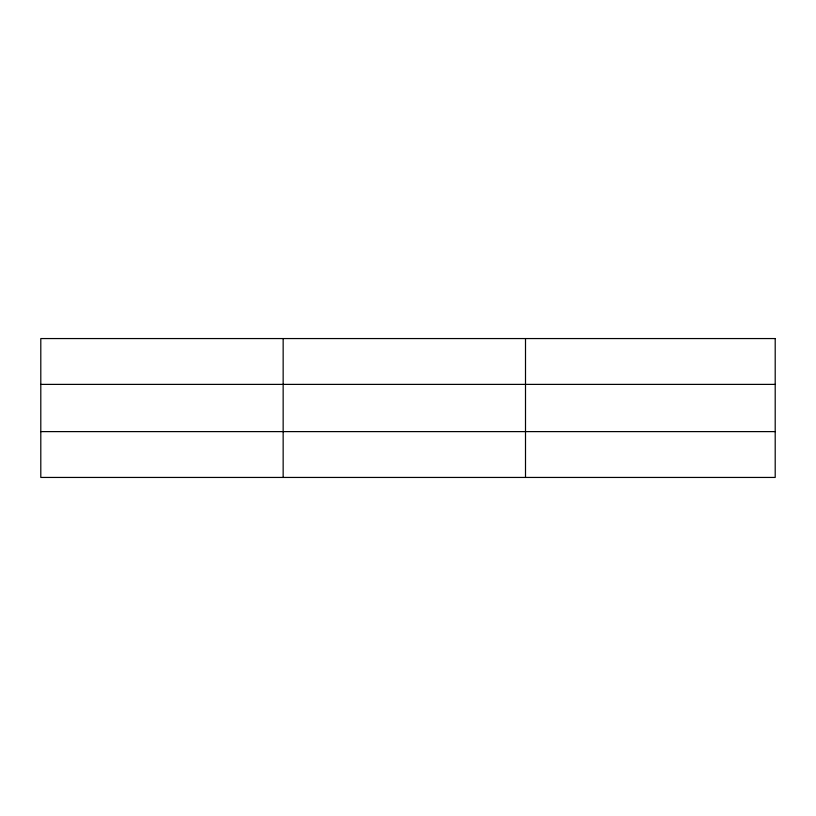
<?xml version="1.0" encoding="UTF-8"?>
<svg xmlns="http://www.w3.org/2000/svg" width="816" height="816" viewBox="0 0 816 816"><rect width="100%" height="100%" fill="white"/><g stroke="black" fill="none" stroke-linecap="round" stroke-linejoin="round"><path stroke-width="1.22" d="M283.152 477.442L283.152 338.558M525.504 477.442L525.504 338.558M40.8 384.387L775.2 384.387M40.8 431.613L775.2 431.613M775.2 338.558L775.2 477.442L40.8 477.442L40.8 338.558L775.2 338.558"/></g></svg>
